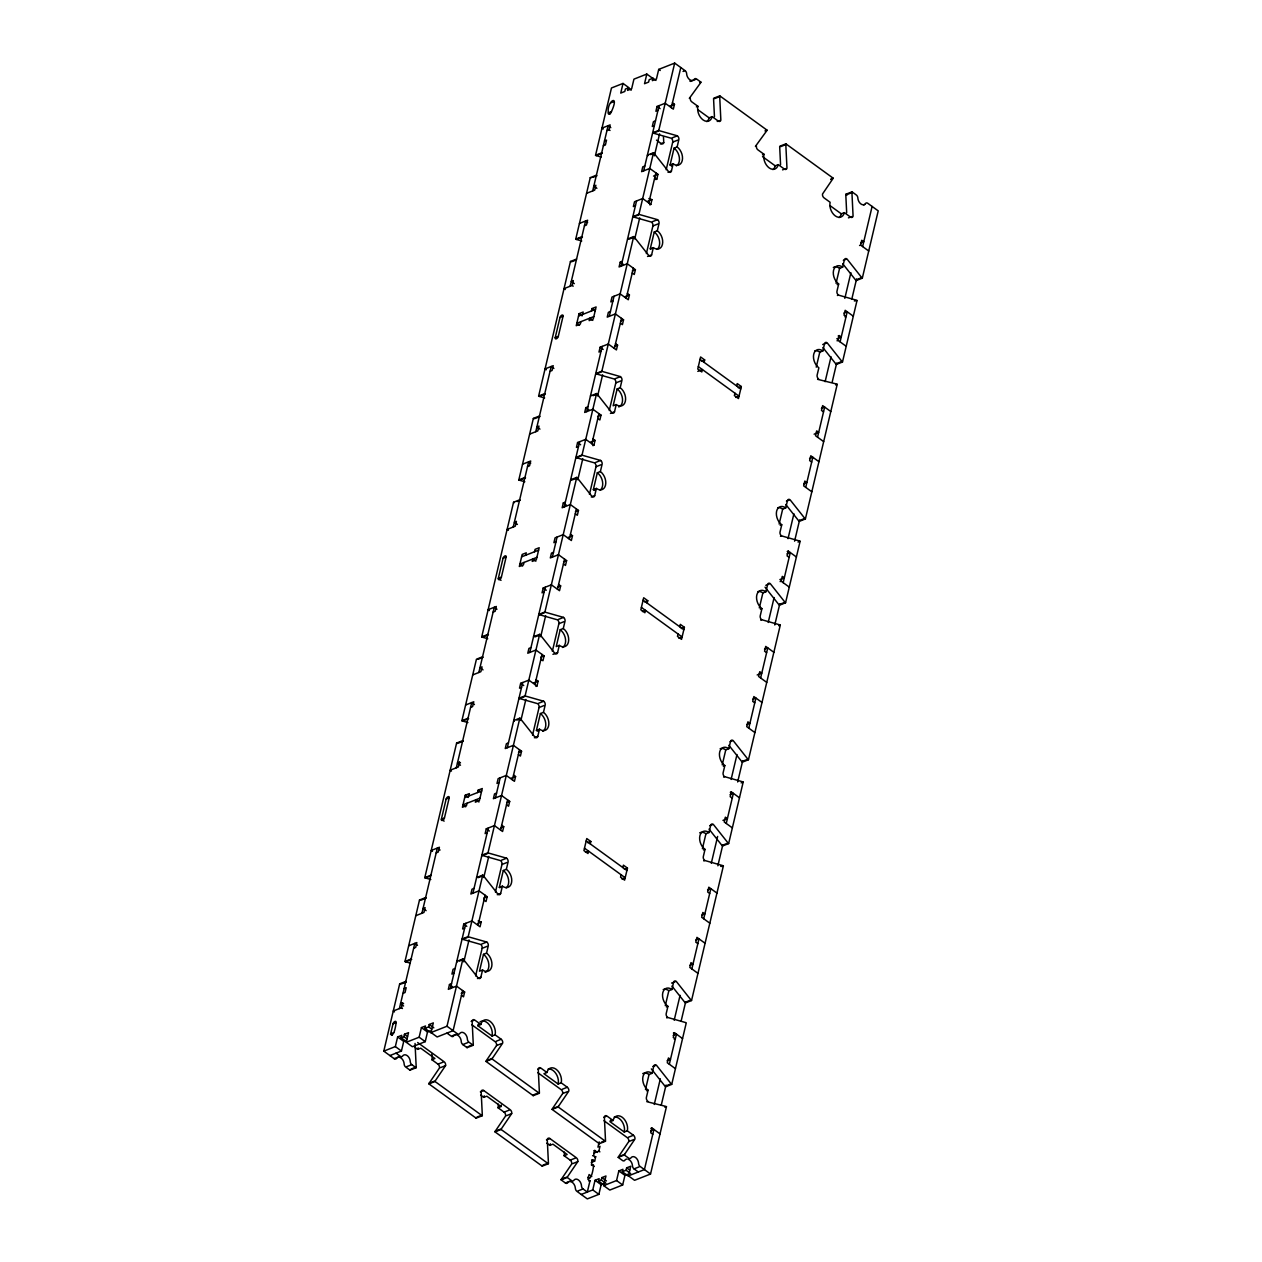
<?xml version="1.0" encoding="UTF-8"?>
<svg xmlns="http://www.w3.org/2000/svg" width="1262" height="1262" viewBox="0 0 1262 1262"><rect width="100%" height="100%" fill="white"/><g stroke="black" fill="none" stroke-linecap="round" stroke-linejoin="round"><path stroke-width="1.5" d="M390.573 1034.177C394.201 1037.9 396.079 1023.734 396.063 1022.646A2.208 1.136 -54 0 0 394.974 1021.431A2.208 1.136 -54 0 0 393.003 1023.845L390.573 1034.177L392.088 1035.282M587.997 1177.509C591.626 1181.248 593.503 1167.066 593.487 1165.978A2.208 1.136 -54 0 0 593.061 1164.7A2.208 1.136 -54 0 0 591.484 1165.394M415.04 1043.453L416.192 1067.005A2.934 1.956 68.5 0 1 416.113 1067.747L409.992 1070.16L405.701 1067.037A2.934 1.956 68.5 0 1 404.155 1064.04A5.868 3.912 68.5 0 0 401.079 1058.045A5.868 3.912 68.5 0 0 396.489 1058.471A2.934 1.956 68.5 0 1 394.186 1058.676L383.79 1051.136L399.691 983.839L405.812 981.426A2.934 1.956 68.5 0 1 406.364 981.946L401.269 983.95M410.087 963.08L405.591 961.802A2.934 1.956 68.5 0 1 404.976 961.486L419.505 899.995L425.625 897.582M430.799 879.504L425.404 877.973A2.934 1.956 68.5 0 1 424.789 877.642L456.607 743.05L462.728 740.636A2.934 1.956 68.5 0 1 463.296 741.157L462.271 741.567M467.902 722.542L462.507 721.012A2.934 1.956 68.5 0 1 461.892 720.697L476.437 659.206L482.557 656.808M487.716 638.714L482.321 637.184A2.934 1.956 68.5 0 1 481.721 636.853L513.539 502.26L519.644 499.847A2.934 1.956 68.5 0 1 520.212 500.367M524.818 481.753L519.423 480.223A2.934 1.956 68.5 0 1 518.824 479.907L533.353 418.416L539.473 416.018A2.934 1.956 68.5 0 1 540.026 416.539L534.93 418.542M544.632 397.924L539.237 396.394A2.934 1.956 68.5 0 1 538.637 396.063L570.456 261.471L576.576 259.057M581.735 240.979L576.34 239.433A2.934 1.956 68.5 0 1 575.74 239.117L590.269 177.626L596.39 175.229A2.934 1.956 68.5 0 1 596.942 175.749L595.932 176.144M601.217 157.04L596.169 155.605A2.934 1.956 68.5 0 1 595.554 155.273L611.471 87.977L623.018 83.434L629.123 87.867M446.133 799.114L441.385 819.18A2.208 1.136 -54 0 0 442.489 820.379A2.208 1.136 -54 0 0 444.445 817.965L449.193 797.899A2.208 1.136 -54 0 0 448.089 796.701A2.208 1.136 -54 0 0 446.133 799.114L449.193 797.899M503.049 558.325L498.316 578.39A2.208 1.136 -54 0 0 499.421 579.589A2.208 1.136 -54 0 0 501.377 577.176L506.109 557.11A2.208 1.136 -54 0 0 505.005 555.911A2.208 1.136 -54 0 0 503.049 558.325L506.109 557.11M555.233 337.601L559.981 317.535A2.208 1.136 -54 0 1 561.937 315.121A2.208 1.136 -54 0 1 563.041 316.336L558.293 336.402A2.208 1.136 -54 0 1 556.337 338.8A2.208 1.136 -54 0 1 555.233 337.601L558.293 336.402M399.391 1008.59L414.804 943.377L417.517 945.348M421.918 913.278L437.33 848.064L440.044 850.036M456.308 767.801L471.72 702.587L474.433 704.559M478.834 672.488L494.262 607.274L496.976 609.246M513.224 527.011L528.652 461.797L530.687 463.28M535.766 431.699L551.178 366.501L553.892 368.457M570.156 286.237L585.568 221.024L587.603 222.491M592.683 190.925L608.095 125.711L610.808 127.683M611.423 111.655C620.21 92.583 606.328 101.433 608.363 112.87A2.208 1.136 -54 0 0 609.467 114.069A2.208 1.136 -54 0 0 611.423 111.655L608.363 112.87L609.877 113.974M394.485 1011.887L393.271 1011.004L401.426 1007.786L402.562 1002.974L403.588 1003.716M460.504 762.926L459.494 762.185L458.343 766.996L450.187 770.214L451.417 771.098M565.25 289.519L564.035 288.635L572.191 285.433L573.327 280.606L571.292 281.41L574.336 283.635M606.959 130.522L608.994 129.718L610.13 124.906L601.974 128.109L603.204 129.008M383.79 1051.136L395.337 1046.577L397.625 1036.954L401.695 1035.345L401.127 1037.758L407.232 1042.191M623.018 83.434L620.746 93.072L624.816 91.463L625.384 89.05L628.145 87.977L631.189 90.186M401.127 1037.758L403.872 1036.67L404.439 1034.272L408.525 1032.663L406.254 1042.286L412.358 1046.719L425.247 1041.655L427.518 1032.016L430.232 1030.944M628.145 87.977L627.577 90.375L631.647 88.766L633.934 79.143L646.807 74.064L652.927 78.496M389.895 1055.568L401.442 1051.009L403.73 1041.387L406.443 1040.314M468.77 796.022L469.338 793.624L465.252 795.218L462.413 807.254L466.483 805.661L467.05 803.247M582.602 314.443L583.17 312.045L579.1 313.654L576.245 325.691L580.331 324.082L580.899 321.668M523.982 562.458L523.414 564.871L519.329 566.48L522.168 554.428L526.254 552.835L525.686 555.233M406.254 1042.286L419.142 1037.222L421.413 1027.583L425.483 1025.99L424.915 1028.388L431.02 1032.821M646.807 74.064L644.535 83.702L648.621 82.093L649.189 79.695L652.927 78.212L655.972 80.437M477.604 792.552L478.172 790.138L482.258 788.529L479.402 800.565L475.332 802.175L475.9 799.777L478.945 801.985M534.52 551.762L535.088 549.349L539.174 547.74L536.318 559.792L532.248 561.385L532.816 558.987L535.861 561.196M591.436 310.973L592.004 308.559L596.09 306.966L593.25 319.002L589.165 320.611L589.733 318.198L592.793 320.406M424.915 1028.388L428.654 1026.921L429.222 1024.507L433.308 1022.898L431.036 1032.537L437.141 1036.97L453.105 1030.675L462.602 990.544M652.927 78.212L652.359 80.626L656.429 79.017L658.717 69.394L674.681 63.1L685.077 70.656A2.934 1.956 68.5 0 1 686.623 73.653A5.868 3.912 68.5 0 0 689.699 79.648A5.868 3.912 68.5 0 0 694.305 79.222A2.934 1.956 68.5 0 1 696.592 79.001L700.883 82.125A2.934 1.956 68.5 0 1 700.647 82.756L689.304 98.373M451.512 983.713L449.477 984.518L448.341 989.329L456.497 986.111L464.637 992.027L463.501 996.838L461.466 995.371M478.14 920.929L481.185 922.001L480.049 926.813L471.909 920.913L463.753 924.115L462.618 928.927L464.653 928.122M501.677 825.206L503.727 826.689L502.576 831.5L494.436 825.6L486.28 828.803L485.144 833.614L487.179 832.81M536.066 679.729L538.101 681.212L536.965 686.023L528.825 680.123L520.67 683.326L519.534 688.137L521.569 687.348M558.609 584.416L560.643 585.899L559.508 590.711L551.352 584.811L543.196 588.013L542.061 592.84L544.096 592.036M565.36 502.134L563.309 502.939L562.174 507.75L570.329 504.548L578.469 510.447L577.333 515.275L575.298 513.792M592.998 438.955L595.033 440.422L593.897 445.234L585.742 439.334L577.586 442.536L576.45 447.363L578.485 446.559M587.887 406.821L585.852 407.626L584.7 412.437L592.856 409.235L601.012 415.135L599.86 419.962L597.825 418.479M615.525 343.643L617.56 345.11L616.424 349.937L608.284 344.021L600.128 347.224L598.977 352.051L601.027 351.246M622.276 261.344L620.241 262.149L619.09 266.96L627.246 263.758L635.401 269.674L634.25 274.485L632.215 273.002M672.441 102.853L674.476 104.32L673.34 109.147L665.2 103.232L657.045 106.45L655.909 111.261L657.944 110.457M450.376 988.525L465.788 923.311M472.903 893.212L488.315 827.998M495.43 797.899L500.178 777.834M507.292 747.735L522.705 682.521M529.819 652.422L545.247 587.209M552.362 557.11L557.094 537.044M564.209 506.945L579.637 441.732M586.751 411.633L602.163 346.419M609.278 316.336L614.026 296.27M621.141 266.172L636.553 200.958M643.667 170.859L659.079 105.645M431.036 1032.537L447 1026.243L462.917 958.946A2.934 1.956 68.5 0 1 463.469 959.467L478.251 978.145A2.934 1.956 68.5 0 0 480.854 977.214L482.557 969.989A10.285 6.846 68.5 0 0 491.675 966.739A10.285 6.846 68.5 0 0 486.548 953.141L488.252 945.916A2.934 1.956 68.5 0 0 486.785 942.036L468.801 936.925A2.934 1.956 68.5 0 1 468.202 936.593L462.081 939.007A2.934 1.956 68.5 0 0 462.681 939.322L480.664 944.433A2.934 1.956 68.5 0 1 482.131 948.33L475.6 975.936M468.202 936.593L482.731 875.118A2.934 1.956 68.5 0 1 483.299 875.639L498.064 894.316A2.934 1.956 68.5 0 0 500.667 893.386L502.386 886.161A10.285 6.846 68.5 0 0 511.489 882.895A10.285 6.846 68.5 0 0 506.362 869.297L508.065 862.072A2.934 1.956 68.5 0 0 506.598 858.192L488.631 853.08A2.934 1.956 68.5 0 1 488.015 852.765L481.895 855.163A2.934 1.956 68.5 0 0 482.51 855.494L500.493 860.605A2.934 1.956 68.5 0 1 501.96 864.486L495.43 892.108M488.015 852.765L519.834 718.157A2.934 1.956 68.5 0 1 520.401 718.693L535.167 737.355A2.934 1.956 68.5 0 0 537.77 736.424L539.489 729.199A10.285 6.846 68.5 0 0 548.591 725.95A10.285 6.846 68.5 0 0 543.465 712.352L545.168 705.127A2.934 1.956 68.5 0 0 543.701 701.246L525.733 696.135A2.934 1.956 68.5 0 1 525.118 695.804L518.997 698.217A2.934 1.956 68.5 0 0 519.613 698.533L537.596 703.644A2.934 1.956 68.5 0 1 539.048 707.54L532.532 735.162M525.118 695.804L539.647 634.329A2.934 1.956 68.5 0 1 540.215 634.849L554.98 653.527A2.934 1.956 68.5 0 0 557.599 652.596L559.303 645.371A10.285 6.846 68.5 0 0 568.421 642.121A10.285 6.846 68.5 0 0 563.278 628.508L564.997 621.298A2.934 1.956 68.5 0 0 563.53 617.402L545.547 612.291A2.934 1.956 68.5 0 1 544.932 611.975L538.827 614.389A2.934 1.956 68.5 0 0 539.426 614.704L557.41 619.816A2.934 1.956 68.5 0 1 558.877 623.696L552.346 651.318M544.932 611.975L576.75 477.383A2.934 1.956 68.5 0 1 577.318 477.904L592.083 496.565A2.934 1.956 68.5 0 0 594.686 495.635L596.405 488.426A10.285 6.846 68.5 0 0 605.523 485.16A10.285 6.846 68.5 0 0 600.381 471.562L602.1 464.337A2.934 1.956 68.5 0 0 600.633 460.456L582.65 455.345A2.934 1.956 68.5 0 1 582.034 455.03L575.914 457.428A2.934 1.956 68.5 0 0 576.529 457.759L594.512 462.87A2.934 1.956 68.5 0 1 595.98 466.751L589.449 494.373M582.034 455.03L596.579 393.539A2.934 1.956 68.5 0 1 597.131 394.06L611.912 412.737A2.934 1.956 68.5 0 0 614.515 411.806L616.219 404.581A10.285 6.846 68.5 0 0 625.337 401.332A10.285 6.846 68.5 0 0 620.21 387.734L621.914 380.509A2.934 1.956 68.5 0 0 620.447 376.612L602.463 371.501A2.934 1.956 68.5 0 1 601.864 371.186L595.743 373.599A2.934 1.956 68.5 0 0 596.342 373.915L614.326 379.026A2.934 1.956 68.5 0 1 615.793 382.907L609.262 410.529M601.864 371.186L633.682 236.593A2.934 1.956 68.5 0 1 634.234 237.114L649.015 255.792A2.934 1.956 68.5 0 0 651.618 254.861L653.322 247.636A10.285 6.846 68.5 0 0 662.44 244.371A10.285 6.846 68.5 0 0 657.313 230.772L659.016 223.548A2.934 1.956 68.5 0 0 657.549 219.667L639.566 214.556A2.934 1.956 68.5 0 1 638.966 214.24L632.846 216.638A2.934 1.956 68.5 0 0 633.445 216.969L651.429 222.08A2.934 1.956 68.5 0 1 652.896 225.961L646.365 253.583M638.966 214.24L653.495 152.749A2.934 1.956 68.5 0 1 654.047 153.27L668.828 171.947A2.934 1.956 68.5 0 0 671.431 171.017L673.135 163.792A10.285 6.846 68.5 0 0 682.253 160.542A10.285 6.846 68.5 0 0 677.126 146.944L678.83 139.719A2.934 1.956 68.5 0 0 677.363 135.823L659.379 130.727A2.934 1.956 68.5 0 1 658.78 130.396L652.659 132.81A2.934 1.956 68.5 0 0 653.259 133.125L671.242 138.236A2.934 1.956 68.5 0 1 672.709 142.117L666.178 169.739M658.78 130.396L674.681 63.1M463.832 961.896L469.022 939.89M483.772 877.5L488.757 856.409M520.875 720.523L525.86 699.448M540.688 636.711L545.673 615.635M577.807 479.734L582.792 458.658M597.62 395.921L602.605 374.846M634.723 238.944L639.708 217.869M654.379 155.81L659.584 133.804M478.014 925.346L485.129 895.247M500.541 830.033L507.655 799.934M512.404 779.869L519.518 749.77M534.93 684.556L542.045 654.457M557.473 589.244L564.587 559.145M569.32 539.079L576.434 508.98M591.862 443.767L598.977 413.668M614.389 348.454L621.503 318.355M626.236 298.289L633.366 268.191M648.778 202.977L655.893 172.878M671.305 107.664L680.786 67.533M474.039 888.401L472.004 889.205L470.868 894.017L479.024 890.814L487.164 896.714L486.028 901.541L483.993 900.058M496.581 793.088L494.53 793.893L493.395 798.704L501.55 795.502L509.69 801.402L508.554 806.229L506.519 804.746M513.539 775.042L515.574 776.524L514.439 781.336L506.299 775.436L498.143 778.638L497.007 783.45L499.042 782.661M508.428 742.924L506.393 743.728L505.257 748.54L513.413 745.337L521.553 751.237L520.417 756.064L518.382 754.581M530.971 647.611L528.92 648.416L527.784 653.227L535.94 650.025L544.08 655.924L542.944 660.752L540.909 659.269M553.497 552.299L551.462 553.103L550.311 557.914L558.482 554.712L566.622 560.612L565.471 565.439L563.436 563.956M570.456 534.252L572.491 535.735L571.355 540.546L563.215 534.646L555.059 537.849L553.923 542.676L555.958 541.871M610.414 311.509L608.379 312.313L607.243 317.125L615.399 313.922L623.538 319.838L622.403 324.649L620.368 323.167M627.388 293.478L629.423 294.945L628.287 299.772L620.131 293.857L611.975 297.059L610.84 301.886L612.875 301.082M649.788 204.854L650.813 204.46L651.949 199.633L648.889 198.56M655.767 179.567L656.792 179.172L657.928 174.361L649.788 168.445L641.632 171.648L642.768 166.836L644.803 166.032M486.548 953.141L483.488 954.34L479.497 971.204L482.557 969.989M499.973 887.785A10.285 6.846 68.5 0 1 499.326 887.36L503.301 870.512L506.362 869.297M537.754 731.203A10.285 6.846 68.5 0 1 536.429 730.414L540.404 713.551L543.465 712.352M563.278 628.508L560.218 629.722L556.242 646.57L559.303 645.371M594.67 490.429A10.285 6.846 68.5 0 1 593.345 489.624L597.32 472.761L600.381 471.562M620.21 387.734L617.15 388.933L613.158 405.78L616.219 404.581M650.908 249.261A10.285 6.846 68.5 0 1 650.261 248.835L654.252 231.987L657.313 230.772M672.11 166.095A10.285 6.846 68.5 0 1 670.075 164.991L674.066 148.143L677.126 146.944M590.269 843.915L590.837 841.502L586.767 838.552L583.912 850.588L587.982 853.538L588.549 851.14L585.489 852.339M647.185 603.126L647.753 600.712L643.683 597.762L640.828 609.798L644.914 612.764L645.481 610.351L642.421 611.549M704.101 362.336L704.669 359.938L700.599 356.972L697.76 369.009L701.83 371.974L702.398 369.561L697.807 371.375M621.125 874.787L620.557 877.185L624.627 880.15L627.466 868.098L623.396 865.148L622.829 867.562M678.041 633.997L677.473 636.395L681.543 639.361L684.383 627.309L680.313 624.359L679.745 626.772M734.957 393.208L734.389 395.605L738.459 398.571L741.315 386.535L737.229 383.569L736.661 385.983M592.619 1155.661L595.68 1156.749L594.639 1161.15L592.604 1159.683L591.452 1164.495L594.165 1166.467M593.645 1155.266L594.781 1150.455L597.494 1152.427M591.799 1176.499L589.086 1174.528L587.95 1179.339L589.985 1180.822L587.319 1192.054L583.028 1188.946A2.934 1.956 68.5 0 1 581.498 1185.949A5.868 3.912 68.5 0 0 578.422 1179.954A5.868 3.912 68.5 0 0 573.816 1180.364A2.934 1.956 68.5 0 1 571.528 1180.585L567.222 1177.462L561.117 1179.875L565.408 1182.999A2.934 1.956 68.5 0 0 567.695 1182.778A5.868 3.912 68.5 0 1 568.578 1181.926M599.182 1141.889L597.951 1147.111L599.986 1146.306L598.851 1151.118L593.96 1153.058M581.214 1194.467L592.761 1189.924L595.049 1180.285L599.119 1178.676L598.551 1181.09L604.656 1185.523M598.551 1181.09L601.296 1180.002L601.864 1177.604L605.949 1175.995L603.678 1185.633L609.783 1190.066L622.671 1184.986L624.942 1175.364L627.656 1174.291M569.746 1181.532A5.868 3.912 68.5 0 1 575.377 1188.347A2.934 1.956 68.5 0 0 576.923 1191.344L587.319 1198.9L598.866 1194.357L601.154 1184.718L603.867 1183.646M603.678 1185.633L616.566 1180.554L618.837 1170.915L622.907 1169.322L622.34 1171.72L628.444 1176.152M622.34 1171.72L626.078 1170.253L626.646 1167.839L630.732 1166.246L628.46 1175.868L634.565 1180.301L650.529 1174.023L666.446 1106.727A2.934 1.956 68.5 0 0 665.831 1106.395L646.838 1101.694M645.481 1089.516L649.031 1074.53L652.075 1073.315L653.795 1066.106A2.934 1.956 68.5 0 1 656.398 1065.175L671.163 1083.837A2.934 1.956 68.5 0 0 671.731 1084.373L665.61 1086.771A2.934 1.956 68.5 0 1 665.058 1086.251L651.334 1068.914M665.295 1005.672L668.844 990.686L671.905 989.487L673.608 982.262A2.934 1.956 68.5 0 1 676.211 981.331L690.992 1000.009A2.934 1.956 68.5 0 0 691.544 1000.529L685.424 1002.943A2.934 1.956 68.5 0 1 684.872 1002.407L671.936 986.079M702.398 848.727L705.947 833.74L709.007 832.541L710.711 825.316A2.934 1.956 68.5 0 1 713.314 824.386L728.095 843.048A2.934 1.956 68.5 0 0 728.647 843.584L722.527 845.982A2.934 1.956 68.5 0 1 721.974 845.461L709.039 829.118M722.227 764.882L725.76 749.896L728.821 748.697L730.524 741.472A2.934 1.956 68.5 0 1 733.127 740.542L747.909 759.219A2.934 1.956 68.5 0 0 748.461 759.74L742.356 762.153A2.934 1.956 68.5 0 1 741.788 761.633L728.868 745.29M759.33 607.937L762.863 592.951L765.924 591.752L767.627 584.527A2.934 1.956 68.5 0 1 770.23 583.596L785.011 602.274A2.934 1.956 68.5 0 0 785.563 602.794L779.443 605.192A2.934 1.956 68.5 0 1 778.891 604.672L765.04 587.177M779.143 524.093L782.677 509.122L785.737 507.908L787.441 500.683A2.934 1.956 68.5 0 1 790.059 499.752L804.825 518.43A2.934 1.956 68.5 0 0 805.393 518.95L799.272 521.364A2.934 1.956 68.5 0 1 798.704 520.843L785.784 504.5M816.246 367.147L819.779 352.161L822.84 350.962L824.543 343.737A2.934 1.956 68.5 0 1 827.162 342.807L841.928 361.484A2.934 1.956 68.5 0 0 842.495 362.005L836.375 364.418A2.934 1.956 68.5 0 1 835.807 363.882L822.887 347.555M836.059 283.303L839.609 268.333L842.653 267.118L844.373 259.893A2.934 1.956 68.5 0 1 846.976 258.962L861.741 277.64A2.934 1.956 68.5 0 0 862.309 278.161L856.188 280.574A2.934 1.956 68.5 0 1 855.636 280.054L842.701 263.711M652.075 1073.315A10.285 6.846 68.5 0 0 642.973 1076.581A10.285 6.846 68.5 0 0 648.1 1090.179L646.396 1097.404A2.934 1.956 68.5 0 0 647.863 1101.284M671.905 989.487A10.285 6.846 68.5 0 0 662.787 992.737A10.285 6.846 68.5 0 0 667.913 1006.335L666.21 1013.56A2.934 1.956 68.5 0 0 667.677 1017.456L685.66 1022.567A2.934 1.956 68.5 0 1 686.26 1022.883L671.731 1084.373M709.007 832.541A10.285 6.846 68.5 0 0 699.889 835.791A10.285 6.846 68.5 0 0 705.016 849.389L703.313 856.614A2.934 1.956 68.5 0 0 704.78 860.495L722.763 865.606A2.934 1.956 68.5 0 1 723.363 865.937L691.544 1000.529M728.821 748.697A10.285 6.846 68.5 0 0 719.703 751.947A10.285 6.846 68.5 0 0 724.83 765.561L723.126 772.77A2.934 1.956 68.5 0 0 724.593 776.666L742.577 781.777A2.934 1.956 68.5 0 1 743.176 782.093L728.647 843.584M765.924 591.752A10.285 6.846 68.5 0 0 756.806 595.001A10.285 6.846 68.5 0 0 761.933 608.6L760.229 615.824A2.934 1.956 68.5 0 0 761.696 619.705L779.679 624.816A2.934 1.956 68.5 0 1 780.279 625.147L748.461 759.74M785.737 507.908A10.285 6.846 68.5 0 0 776.619 511.173A10.285 6.846 68.5 0 0 781.762 524.771L780.042 531.996A2.934 1.956 68.5 0 0 781.509 535.877L799.493 540.988A2.934 1.956 68.5 0 1 800.108 541.303L785.563 602.794M842.653 267.118A10.285 6.846 68.5 0 0 833.551 270.383A10.285 6.846 68.5 0 0 838.678 283.982L836.974 291.206A2.934 1.956 68.5 0 0 838.441 295.087L856.409 300.198A2.934 1.956 68.5 0 1 857.024 300.514L842.495 362.005M654.268 1104.455L660.341 1078.789M674.192 1020.232L680.076 995.324M711.295 863.255L717.636 836.422M731.108 779.443L736.992 754.534M768.211 622.466L774.111 597.557M788.024 538.653L793.908 513.744M825.127 381.676L831.027 356.767M844.83 298.368L850.888 272.702M660.026 1133.891L651.886 1127.976L650.75 1132.787L652.785 1134.27M682.553 1038.579L674.413 1032.663L673.277 1037.474L675.312 1038.957L674.287 1039.352M739.469 797.789L731.329 791.873L730.193 796.685L732.228 798.168M780.121 581.593L781.131 581.183L782.282 576.371L784.317 577.854L779.884 579.589M796.401 556.999L788.245 551.084L787.109 555.911L789.144 557.378M837.037 340.803L838.063 340.393L839.198 335.582L841.233 337.064L836.816 338.8M859.564 245.491L860.589 245.096L861.725 240.269L863.76 241.752L860.7 242.951M669.333 1064.245L676.448 1034.146L673.182 1035.424M691.86 968.932L698.974 938.833L695.709 940.111M703.723 918.768L710.837 888.669L707.572 889.947M726.249 823.455L733.364 793.356L730.099 794.634M748.776 728.142L755.891 698.044L752.641 699.322M760.639 677.978L767.753 647.879L764.488 649.157M783.166 582.665L790.28 552.567L787.031 553.844M805.708 487.353L812.823 457.254L809.557 458.532M817.555 437.188L824.67 407.09L821.42 408.367M840.098 341.876L847.212 311.777L843.947 313.071M862.624 246.563L872.105 206.432M661.241 1105.228L666.02 1085.068M681.196 1020.832L685.723 1001.665M717.857 865.779L722.842 844.688M737.671 781.967L742.655 760.876M774.773 624.99L779.758 603.899M794.587 541.177L799.572 520.086M832.147 382.291L836.674 363.125M851.803 299.141L856.567 278.965M805.393 518.95L837.211 384.358A2.934 1.956 68.5 0 0 836.596 384.027L817.602 379.326M862.309 278.161L878.21 210.864L867.814 203.324A2.934 1.956 68.5 0 0 865.511 203.529A5.868 3.912 68.5 0 1 860.921 203.955A5.868 3.912 68.5 0 1 857.844 197.96A2.934 1.956 68.5 0 0 856.299 194.963L852.008 191.84L845.887 194.253A2.934 1.956 68.5 0 0 845.808 194.995L846.676 212.663M755.417 146.36L766.76 130.759A2.934 1.956 68.5 0 0 766.996 130.128L719.782 95.849L713.661 98.247A2.934 1.956 68.5 0 0 713.582 99.004L714.45 116.656M567.222 1177.462A2.934 1.956 68.5 0 1 567.474 1176.847L577.791 1161.624A2.934 1.956 68.5 0 0 576.324 1157.743L549.869 1138.529A2.934 1.956 68.5 0 0 547.266 1139.46L548.418 1162.996A2.934 1.956 68.5 0 1 548.339 1163.753L542.218 1166.151L495.004 1131.872L501.109 1129.474A2.934 1.956 68.5 0 1 501.361 1128.843L511.678 1113.62A2.934 1.956 68.5 0 0 510.211 1109.74L483.756 1090.526A2.934 1.956 68.5 0 0 481.153 1091.456L482.305 1114.993A2.934 1.956 68.5 0 1 482.226 1115.75L476.105 1118.164L428.891 1083.869A2.934 1.956 68.5 0 1 429.127 1083.253L439.444 1068.031A2.934 1.956 68.5 0 0 437.977 1064.15L431.872 1059.717A10.285 6.846 68.5 0 0 431.778 1054.164M417.643 1042.522L444.098 1061.736A2.934 1.956 68.5 0 1 445.565 1065.633L435.248 1080.84A2.934 1.956 68.5 0 0 434.996 1081.471L428.891 1083.869M501.645 1043.548L496.55 1045.551L486.233 1060.774A2.934 1.956 68.5 0 0 485.98 1061.405L533.211 1095.684L539.331 1093.271A2.934 1.956 68.5 0 0 539.395 1092.529L538.243 1068.993A2.934 1.956 68.5 0 1 540.862 1068.062L546.967 1072.495A10.285 6.846 68.5 0 1 556.069 1069.229A10.285 6.846 68.5 0 1 561.211 1082.828L567.316 1087.26A2.934 1.956 68.5 0 1 568.783 1091.157L558.467 1106.364A2.934 1.956 68.5 0 0 558.214 1106.995L552.093 1109.408L599.324 1143.688L605.444 1141.274A2.934 1.956 68.5 0 0 605.508 1140.517L604.356 1116.98A2.934 1.956 68.5 0 1 606.975 1116.05L613.08 1120.482A10.285 6.846 68.5 0 1 622.182 1117.233A10.285 6.846 68.5 0 1 627.324 1130.831L633.429 1135.264A2.934 1.956 68.5 0 1 634.896 1139.144L624.58 1154.367A2.934 1.956 68.5 0 0 624.327 1154.998L618.206 1157.396L622.513 1160.519A2.934 1.956 68.5 0 0 624.8 1160.299A5.868 3.912 68.5 0 1 626.835 1159.052M485.98 1061.405L492.101 1058.992A2.934 1.956 68.5 0 1 492.354 1058.361L502.67 1043.153A2.934 1.956 68.5 0 0 501.203 1039.273L495.098 1034.84A10.285 6.846 68.5 0 0 489.956 1021.226A10.285 6.846 68.5 0 0 480.854 1024.492L477.793 1025.69L492.038 1036.039L495.098 1034.84M495.004 1131.872A2.934 1.956 68.5 0 1 495.24 1131.241L505.557 1116.034A2.934 1.956 68.5 0 0 504.09 1112.153L497.985 1107.72A10.285 6.846 68.5 0 0 498.206 1104.092M567.758 1091.551L562.663 1093.555L552.346 1108.777A2.934 1.956 68.5 0 0 552.093 1109.408M561.117 1179.875A2.934 1.956 68.5 0 1 561.353 1179.244L571.67 1164.037A2.934 1.956 68.5 0 0 570.203 1160.141L564.098 1155.708A10.285 6.846 68.5 0 0 564.319 1152.096M633.871 1139.554L628.776 1141.558L618.459 1156.781A2.934 1.956 68.5 0 0 618.206 1157.396M683.042 71.445L685.077 70.656M610.729 102.837L613.789 101.623M695.583 79.411L690.472 81.415A2.934 1.956 68.5 0 0 689.857 81.083M699.874 82.519L700.883 82.125M670.059 106.071L674.476 104.32M604.498 140.95L606.533 140.145L605.397 144.972L603.346 145.777M655.483 120.884L653.432 121.688L652.296 126.5L654.331 125.711M714.607 98.594L719.703 96.59A2.934 1.956 68.5 0 1 719.782 95.849M696.372 106.891L697.902 106.292A10.285 6.846 68.5 0 0 703.029 119.89A10.285 6.846 68.5 0 0 712.147 116.625L718.252 121.057A2.934 1.956 68.5 0 0 720.854 120.127L719.703 96.59M595.554 155.273L601.674 152.876A2.934 1.956 68.5 0 0 602.274 153.191M596.169 155.605L601.264 153.601M653.259 133.125L658.37 131.122M706.83 121.609A10.285 6.846 68.5 0 0 709.086 117.839L712.147 116.625M672.267 137.842L677.363 135.823M660.357 143.947L663.749 142.606L663.465 136.722M717.242 121.467L719.845 120.537M672.709 142.117L677.804 140.114M653.495 152.749L647.374 155.163A2.934 1.956 68.5 0 1 647.927 155.683M592.872 177.358L594.907 176.554M650.656 154.611L654.047 153.27M586.562 193.323L594.717 190.12L595.853 185.293L593.818 186.098L596.879 188.322M670.075 165.006L673.135 163.792M764.961 130.933L766.996 130.128M653.511 176.096L657.928 174.361M668.04 172.358L671.431 171.017M579.447 223.421L587.603 220.219L586.467 225.03L584.432 225.835M852.008 191.84A2.934 1.956 68.5 0 0 851.929 192.597L853.08 216.133A2.934 1.956 68.5 0 1 850.478 217.064L844.373 212.631A10.285 6.846 68.5 0 1 835.255 215.881A10.285 6.846 68.5 0 1 830.128 202.283L824.023 197.85A2.934 1.956 68.5 0 1 822.556 193.969L832.873 178.747A2.934 1.956 68.5 0 0 833.109 178.131L785.895 143.836L779.774 146.25A2.934 1.956 68.5 0 0 779.695 147.007L780.563 164.659M780.721 146.597L785.816 144.594A2.934 1.956 68.5 0 1 785.895 143.836M762.485 154.895L764.015 154.279A10.285 6.846 68.5 0 0 769.142 167.878A10.285 6.846 68.5 0 0 778.26 164.628L784.365 169.061A2.934 1.956 68.5 0 0 786.967 168.13L785.816 144.594M635.417 205.769L633.366 206.574L634.518 201.746L642.673 198.544L650.813 204.46M647.532 201.384L651.949 199.633M575.74 239.117L581.861 236.704A2.934 1.956 68.5 0 0 582.46 237.035M576.34 239.433L581.435 237.43M633.445 216.969L638.54 214.966M772.943 169.597A10.285 6.846 68.5 0 0 775.199 165.827L778.26 164.628M782.55 169.865L785.958 168.54M652.454 221.67L657.549 219.667M652.896 225.961L657.991 223.958M627.561 238.991L633.682 236.593M572.033 261.597L576.103 259.988M629.139 239.117L634.234 237.114M650.261 248.835L653.322 247.636M831.074 178.92L833.109 178.131M830.822 179.551L831.847 179.157M647.532 256.454L651.618 254.861M632.341 270.873L635.401 269.674M846.834 194.6L851.929 192.597M559.981 317.535L563.041 316.336M624.832 296.759L629.423 294.945M578.517 316.068L595.506 309.379M863.744 204.917L864.754 204.523M839.056 217.6A10.285 6.846 68.5 0 0 841.312 213.83L844.373 212.631M593.803 316.588L576.797 323.277L579.526 325.249M848.443 217.869L852.071 216.528M620.478 321.037L623.538 319.838M550.043 371.312L552.078 370.507L553.213 365.696L545.058 368.898L546.272 369.782M614.499 346.324L617.56 345.11M843.347 260.303L845.95 259.373M538.637 396.063L544.758 393.665A2.934 1.956 68.5 0 0 545.358 393.981M539.237 396.394L544.332 394.391M596.342 373.915L601.438 371.911M837.148 284.581L838.678 283.982M856.646 279.643L861.741 277.64M615.351 378.632L620.447 376.612M837.416 295.497L838.441 295.087M615.793 382.907L620.888 380.903M590.458 395.952L596.579 393.539M593.045 395.669L595.096 394.864M596.106 394.47L597.131 394.06M701.609 361.137L704.669 359.938M854.374 301.003L855.399 300.593M855.999 300.924L857.024 300.514M529.646 434.112L537.801 430.91L538.937 426.083L536.902 426.887L539.947 429.112M845.051 316.999L846.076 316.588L844.026 315.121L845.177 310.294L853.317 316.21M597.604 416.476L601.012 415.135M610.429 413.415L614.515 411.806M838.173 335.992L839.198 335.582M822.729 344.542L826.137 343.201M522.531 464.211L530.687 461.009L529.551 465.82L527.5 466.625M590.616 442.157L595.033 440.422M738.254 387.734L741.315 386.535M592.872 445.644L593.897 445.234M518.824 479.907L524.929 477.493A2.934 1.956 68.5 0 0 525.544 477.825M519.423 480.223L524.519 478.219M576.529 457.759L581.624 455.74M735.762 397.451L739.027 396.158L698.328 366.611M836.832 363.488L841.928 361.484M595.522 462.46L600.633 460.456M595.98 466.751L601.075 464.747M576.75 477.383L570.645 479.781A2.934 1.956 68.5 0 1 571.071 480.159M517.152 501.582L519.187 500.777M572.222 479.907L577.318 477.904M835.681 384.957L837.211 384.358M593.345 489.624L596.405 488.426M591.294 496.976L594.686 495.635M575.409 511.662L578.469 510.447M814.116 434.175L818.707 432.377L816.672 430.894L815.52 435.705L823.66 441.621M567.916 537.549L572.491 535.735M521.585 556.842L538.59 550.153M536.886 557.378L519.881 564.067L522.594 566.039M501.377 577.176L498.316 578.39L501.03 580.362M563.562 561.827L566.622 560.612M803.784 483.74L806.844 482.541L804.809 481.059L803.673 485.87L811.813 491.786M493.111 612.102L495.161 611.297L496.297 606.486L488.142 609.688L489.356 610.571M557.583 587.098L560.643 585.899M786.431 501.093L789.034 500.162M481.721 636.853L487.826 634.455A2.934 1.956 68.5 0 0 488.441 634.77M482.321 637.184L487.416 635.165M539.426 614.704L544.521 612.701M780.231 525.371L781.762 524.771M799.729 520.433L804.825 518.43M558.419 619.405L563.53 617.402M780.5 536.271L781.509 535.877M558.877 623.696L563.972 621.693M533.542 636.742L539.647 634.329M478.014 659.332L483.109 657.328M535.12 636.853L540.215 634.849M644.693 601.927L647.753 600.712M798.057 542.108L800.108 541.303M472.729 674.902L480.885 671.684L482.021 666.872L479.986 667.677L483.03 669.901M787.236 551.494L788.245 551.084M540.688 657.265L544.08 655.924M552.945 654.331L557.599 652.596M765.813 585.331L769.221 583.99M465.599 705.001L473.771 701.782L472.619 706.61L470.584 707.414M533.684 682.947L538.101 681.212M681.322 628.523L684.383 627.309M535.956 686.433L536.965 686.023M461.892 720.697L468.013 718.283A2.934 1.956 68.5 0 0 468.628 718.614M462.507 721.012L467.603 719.009M519.613 698.533L524.708 696.529M678.846 638.225L682.111 636.947L641.412 607.401M760.402 609.199L761.933 608.6M779.916 604.277L785.011 602.274M538.606 703.25L543.701 701.246M760.67 620.115L761.696 619.705M539.048 707.54L544.159 705.521M519.834 718.157L513.713 720.57A2.934 1.956 68.5 0 1 514.281 721.091M458.185 743.16L461.245 741.961M516.994 720.018L520.401 718.693M778.749 625.747L780.279 625.147M536.429 730.414L539.489 729.199M459.494 762.185L457.443 762.989L460.504 765.214M534.378 737.765L537.77 736.424M518.493 752.452L521.553 751.237M757.184 674.965L761.775 673.167L759.74 671.684L758.604 676.495L766.744 682.411M510.984 778.323L515.574 776.524M464.668 797.631L481.674 790.943M479.954 798.168L462.965 804.856L465.678 806.828M444.445 817.965L441.385 819.18L444.114 821.136M506.63 802.616L509.69 801.402M746.867 724.53L749.928 723.331L747.893 721.848L746.741 726.66L754.897 732.575M436.195 852.891L438.229 852.087L439.381 847.259L431.225 850.478L432.44 851.361M500.667 827.888L503.727 826.689M730.067 741.756L732.118 740.952M424.789 877.642L430.91 875.229M425.404 877.973L430.5 875.954M482.51 855.494L487.605 853.491M723.3 766.16L724.83 765.561M742.813 761.223L747.909 759.219M501.503 860.195L506.598 858.192M723.568 777.061L724.593 776.666M501.96 864.486L507.056 862.482M476.61 877.516L482.731 875.118M421.082 900.121L426.193 898.118M478.188 877.642L483.299 875.639M587.777 842.716L590.837 841.502M741.141 782.897L743.176 782.093M415.797 915.691L423.953 912.473L425.105 907.662L423.054 908.466L426.114 910.675M730.319 792.284L731.329 791.873M499.326 887.36L502.386 886.161M483.772 898.055L487.164 896.714M497.275 894.711L500.667 893.386M722.968 820.379L727.385 818.644L725.35 817.161L724.214 821.972L732.354 827.888M709.686 825.711L712.289 824.78M408.683 945.79L416.839 942.572L415.703 947.399L413.668 948.188M477.793 923.342L481.185 922.001M624.406 869.313L627.466 868.098M404.976 961.486L411.096 959.073A2.934 1.956 68.5 0 0 411.696 959.388M405.591 961.802L410.686 959.798M462.681 939.322L467.792 937.319M621.929 879.015L625.195 877.737L584.48 848.174M703.486 849.989L705.016 849.389M722.984 845.067L728.095 843.048M481.69 944.039L486.785 942.036M703.754 860.905L704.78 860.495M482.131 948.33L487.227 946.311M462.917 958.946L456.797 961.36A2.934 1.956 68.5 0 1 457.349 961.881M459.4 961.076L463.469 959.467M404.14 988.525L406.175 987.72L405.039 992.547L402.988 993.336M455.125 968.459L453.074 969.263L451.938 974.075L453.973 973.27M720.712 866.41L721.738 866.016M721.832 866.537L723.363 865.937M402.562 1002.974L400.527 1003.779L403.588 1005.988M477.462 978.555L480.854 977.214M461.229 993.368L464.637 992.027M393.003 1023.845L396.063 1022.646M393.697 1032.679L390.636 1033.878L392.166 1034.982M701.798 915.155L704.859 913.956L702.824 912.473L701.688 917.285L709.828 923.2M471.12 1021.384L473.723 1020.453M394.186 1058.676L399.281 1056.673M414.567 1047.16L417.627 1049.369L420.688 1048.17L434.933 1058.518L431.872 1059.717M452.301 1035.802L457.412 1033.799A2.934 1.956 68.5 0 0 459.699 1033.594A5.868 3.912 68.5 0 1 464.306 1033.168A5.868 3.912 68.5 0 1 467.382 1039.162A2.934 1.956 68.5 0 0 468.912 1042.16L473.218 1045.267A2.934 1.956 68.5 0 0 473.282 1044.526L472.13 1020.99A2.934 1.956 68.5 0 1 474.749 1020.059L480.854 1024.492M406.711 1066.642L411.822 1064.639L416.113 1067.747M447 1033.089L451.291 1036.212A2.934 1.956 68.5 0 0 453.579 1035.992A5.868 3.912 68.5 0 1 458.185 1035.566A5.868 3.912 68.5 0 1 461.261 1041.56A2.934 1.956 68.5 0 0 462.807 1044.573L467.902 1042.554M411.081 1069.009L416.192 1067.005M468.865 1046.261L472.272 1044.92M462.807 1044.573L467.098 1047.681L473.218 1045.267M437.977 1064.15L443.072 1062.147M496.108 1041.276L501.203 1039.273M689.935 965.32L692.996 964.105L690.961 962.638L689.825 967.449L697.965 973.365M440.47 1067.636L445.565 1065.633M671.573 983.066L675.186 981.741M429.127 1083.253L434.223 1081.234M487.258 1060.38L492.354 1058.361M666.383 1006.95L667.913 1006.335M685.897 1002.012L690.992 1000.009M666.651 1017.85L667.677 1017.456M480.349 1091.867L483.756 1090.526M537.801 1069.261L539.836 1068.457M480.68 1095.148L483.74 1097.372L486.801 1096.173L501.046 1106.506A10.285 6.846 68.5 0 0 501.282 1105.055M546.967 1072.495L543.906 1073.694L558.151 1084.042L561.211 1082.828M673.387 1033.073L674.413 1032.663M497.985 1107.72L501.046 1106.506M477.194 1117.012L482.305 1114.993M534.299 1094.533L537.36 1093.334M504.09 1112.153L509.185 1110.134M562.221 1089.28L567.316 1087.26M506.583 1115.64L511.678 1113.62M667.077 1060.758L670.469 1059.417L668.434 1057.95L667.298 1062.762L675.438 1068.677M652.769 1066.5L655.372 1065.57M495.24 1131.241L500.336 1129.238M553.371 1108.367L558.467 1106.364M646.57 1090.778L648.1 1090.179M666.068 1085.856L671.163 1083.837M546.462 1139.87L549.869 1138.529M603.914 1117.264L605.949 1116.46M546.793 1143.151L549.853 1145.375L552.914 1144.161L567.159 1154.509L564.098 1155.708M613.08 1120.482L610.019 1121.697L624.264 1132.03L627.324 1130.831M664.916 1107.326L666.446 1106.727M543.307 1165L548.418 1162.996M601.438 1142.126L604.498 1140.927M570.203 1160.141L575.298 1158.137M593.755 1150.849L594.781 1150.455M628.334 1137.267L633.429 1135.264M650.861 1128.37L651.886 1127.976M650.656 1130.736L653.921 1129.458L644.425 1169.59L628.46 1175.868M572.696 1163.627L577.791 1161.624M594.654 1157.144L595.68 1156.749M591.578 1160.078L592.604 1159.683M591.231 1162.491L594.639 1161.15M561.353 1179.244L566.449 1177.241M619.484 1156.371L624.58 1154.367M565.408 1182.999L570.503 1180.98M588.96 1181.216L589.985 1180.822M577.933 1190.949L583.028 1188.946M628.145 1159.226A5.868 3.912 68.5 0 1 632.483 1165.883A2.934 1.956 68.5 0 0 634.013 1168.88L639.124 1166.877M845.887 194.253L846.96 195.026M658.717 69.394L660.231 70.498M697.902 106.292L691.797 101.859A2.934 1.956 68.5 0 1 690.33 97.963M764.015 154.279L757.91 149.847A2.934 1.956 68.5 0 1 756.443 145.966M698.012 109.794L709.086 117.839M762.532 156.646L775.199 165.827M830.238 205.785L841.312 213.83M860.589 245.096L868.729 250.996M657.045 106.45L660.089 108.658M656.477 140.145L661.146 143.537A2.934 1.956 68.5 0 0 663.749 142.606M608.994 129.718L610.019 130.459M654.757 177.69L656.792 179.172M838.063 340.393L846.203 346.309M830.775 411.522L822.635 405.607L821.499 410.434L823.534 411.901M620.241 262.149L623.286 264.373M700.031 359.386L740.731 388.933M818.928 461.687L810.788 455.771L809.652 460.598L811.687 462.066M572.191 285.433L573.2 286.174M592.004 308.559L595.065 310.783M579.1 313.654L582.145 315.863M600.128 347.224L603.173 349.448M585.852 407.626L588.897 409.85M781.131 581.183L789.271 587.098M577.586 442.536L580.646 444.76M773.858 652.312L765.718 646.396L764.583 651.224L766.618 652.691M563.309 502.939L566.37 505.163M643.115 600.176L683.815 629.722M517.42 524.424L514.375 522.2L516.41 521.395L515.275 526.222L507.103 529.425L508.334 530.308M762.011 702.477L753.856 696.561L752.72 701.388L754.755 702.855M543.196 588.013L546.257 590.237M520.67 683.326L523.73 685.55M716.942 893.102L708.802 887.186L707.667 891.997L709.701 893.48M586.199 840.965L626.898 870.512M705.079 943.266L696.939 937.351L695.804 942.162L697.839 943.645M478.172 790.138L481.232 792.362M465.252 795.218L468.312 797.442M486.28 828.803L489.34 831.027M463.753 924.115L466.798 926.34M449.477 984.518L452.522 986.726M471.736 1024.728L495.083 1041.671A2.934 1.956 68.5 0 1 496.55 1045.551M537.849 1072.716L561.196 1089.674A2.934 1.956 68.5 0 1 562.663 1093.555M603.962 1120.719L627.309 1137.677A2.934 1.956 68.5 0 1 628.776 1141.558M447 1026.243L457.412 1033.799M492.101 1058.992L539.331 1093.271M558.214 1106.995L605.444 1141.274M624.327 1154.998L628.618 1158.106A2.934 1.956 68.5 0 0 630.921 1157.901A5.868 3.912 68.5 0 1 635.512 1157.475A5.868 3.912 68.5 0 1 638.604 1163.469A2.934 1.956 68.5 0 0 640.134 1166.467L650.529 1174.023M634.013 1168.88L638.32 1171.988M429.222 1024.507L433.812 1027.836M626.646 1167.839L629.706 1170.063M428.654 1026.921L431.714 1029.129M626.078 1170.253L630.669 1173.581M401.426 1007.786L402.452 1008.527M598.851 1151.118L599.876 1151.859M421.413 1027.583L427.518 1032.016M618.837 1170.915L624.942 1175.364M419.142 1037.222L425.247 1041.655M616.566 1180.554L622.671 1184.986M404.439 1034.272L407.5 1036.481M601.864 1177.604L606.454 1180.932M403.872 1036.67L406.932 1038.894M601.296 1180.002L605.886 1183.33M397.625 1036.954L403.73 1041.387M595.049 1180.285L601.154 1184.718M588.06 1177.209L589.591 1178.314M395.337 1046.577L401.442 1051.009M592.761 1189.924L598.866 1194.357M396.016 1053.155L400.306 1056.278A2.934 1.956 68.5 0 0 402.594 1056.057A5.868 3.912 68.5 0 1 407.2 1055.631A5.868 3.912 68.5 0 1 410.276 1061.642A2.934 1.956 68.5 0 0 411.822 1064.639M434.996 1081.471L482.226 1115.75M501.109 1129.474L548.339 1163.753M570.456 261.471A2.934 1.956 68.5 0 1 571.008 261.991M590.269 177.626A2.934 1.956 68.5 0 1 590.837 178.163M513.539 502.26A2.934 1.956 68.5 0 1 514.091 502.781M533.353 418.416A2.934 1.956 68.5 0 1 533.905 418.952M456.607 743.05A2.934 1.956 68.5 0 1 457.175 743.57M399.691 983.839A2.934 1.956 68.5 0 1 400.259 984.36M419.505 899.995A2.934 1.956 68.5 0 1 419.946 900.374M542.297 1165.41A2.934 1.956 68.5 0 1 542.218 1166.151M410.071 1069.608A2.934 1.956 68.5 0 1 409.992 1070.16M476.184 1117.406A2.934 1.956 68.5 0 1 476.105 1118.164M549.853 1145.375A10.285 6.846 68.5 0 1 550.374 1143.829M483.74 1097.372A10.285 6.846 68.5 0 1 484.261 1095.826M417.627 1049.369A10.285 6.846 68.5 0 1 418.148 1047.823M757.926 591.578A10.285 6.846 68.5 0 1 762.863 592.951M777.739 507.734A10.285 6.846 68.5 0 1 782.677 509.122M617.15 388.933A10.285 6.846 68.5 0 1 622.497 398.918A10.285 6.846 68.5 0 1 618.774 406.979M597.32 472.761A10.285 6.846 68.5 0 1 602.542 481.737A10.285 6.846 68.5 0 1 600.207 490.129M818.612 378.931A2.934 1.956 68.5 0 1 817.145 375.035L818.864 367.81A10.285 6.846 68.5 0 1 813.722 354.212A10.285 6.846 68.5 0 1 822.84 350.962M814.842 350.789A10.285 6.846 68.5 0 1 819.779 352.161M833.33 267.434A10.285 6.846 68.5 0 1 839.609 268.333M674.066 148.143A10.285 6.846 68.5 0 1 679.366 157.624A10.285 6.846 68.5 0 1 676.353 165.89M654.252 231.987A10.285 6.846 68.5 0 1 659.474 240.947A10.285 6.846 68.5 0 1 657.123 249.355M699.684 832.841A10.285 6.846 68.5 0 1 705.947 833.74M720.145 748.713A10.285 6.846 68.5 0 1 725.76 749.896M560.218 629.722A10.285 6.846 68.5 0 1 565.518 639.187A10.285 6.846 68.5 0 1 562.505 647.469M540.404 713.551A10.285 6.846 68.5 0 1 545.705 723.031A10.285 6.846 68.5 0 1 542.692 731.313M642.752 1073.631A10.285 6.846 68.5 0 1 643.399 1073.331M644.093 1073.157A10.285 6.846 68.5 0 1 649.031 1074.53M663.228 989.503A10.285 6.846 68.5 0 1 668.844 990.686M503.301 870.512A10.285 6.846 68.5 0 1 508.523 879.472A10.285 6.846 68.5 0 1 506.188 887.88M483.488 954.34A10.285 6.846 68.5 0 1 488.836 964.326A10.285 6.846 68.5 0 1 485.129 972.387M533.29 1094.927A2.934 1.956 68.5 0 1 533.211 1095.684M599.403 1142.93A2.934 1.956 68.5 0 1 599.324 1143.688M467.177 1046.939A2.934 1.956 68.5 0 1 467.098 1047.681M477.793 1025.69A10.285 6.846 68.5 0 1 478.266 1024.239M480.033 1021.92A10.285 6.846 68.5 0 1 480.633 1021.542M481.279 1021.242A10.285 6.846 68.5 0 1 489.482 1025.059A10.285 6.846 68.5 0 1 492.038 1036.039M548.087 1069.056A10.285 6.846 68.5 0 1 555.879 1073.473A10.285 6.846 68.5 0 1 558.151 1084.042M610.224 1120.956A10.285 6.846 68.5 0 1 610.492 1120.246M614.2 1117.059A10.285 6.846 68.5 0 1 621.992 1121.476A10.285 6.846 68.5 0 1 624.264 1132.03"/></g></svg>
